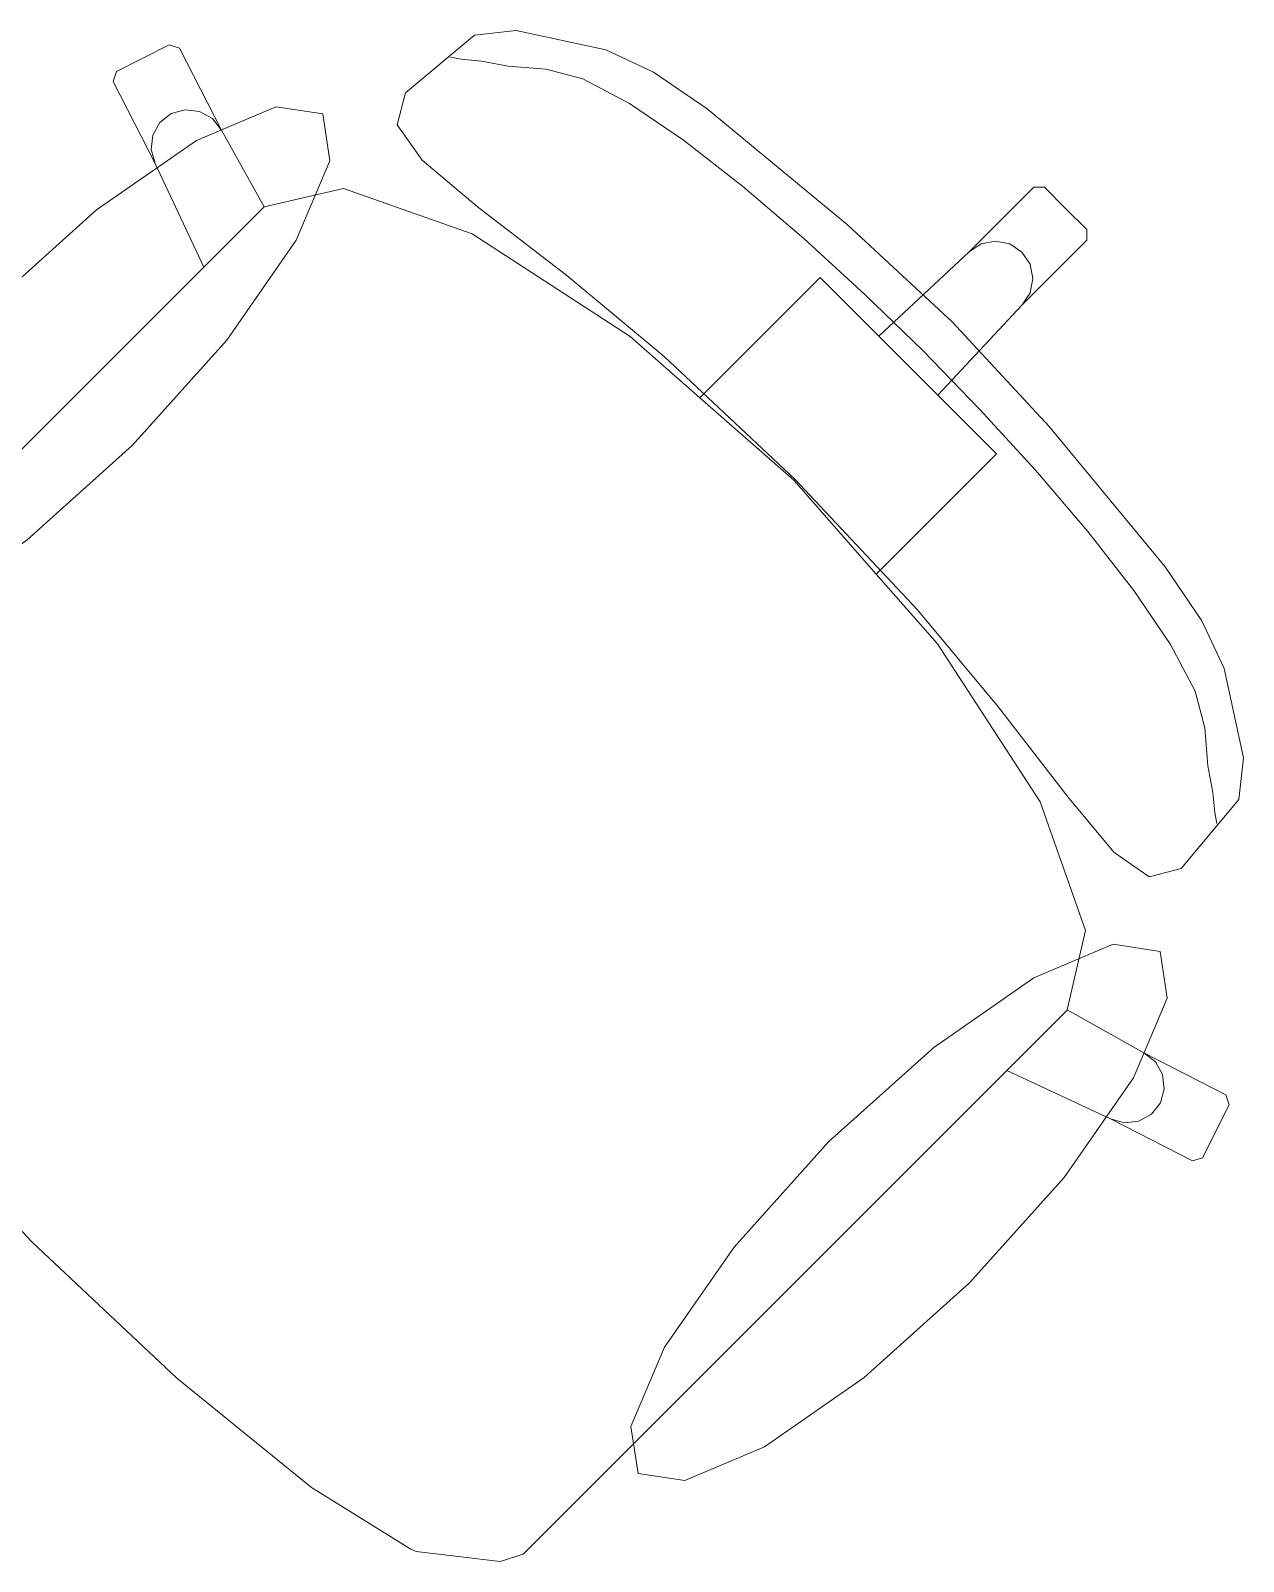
# Model space of a CAD drawing. Header units: inches. Extents: x -19 to 5698, y -728 to 92.
# Drawn here: x 211.017 to 211.507, y 8.954 to 9.572 of the extents above; entities that cross this region are included whole.
import ezdxf

# ---------------------------------------------------------------- set-up
doc = ezdxf.new("R2010")
doc.units = ezdxf.units.IN
doc.header["$MEASUREMENT"] = 0
doc.layers.add('Interior - Mobiliario', color=7, linetype='Continuous')

msp = doc.modelspace()

# ---------------------------------------------------------------- linework, layer by layer
at = {"layer": 'Interior - Mobiliario', "color": 175, "linetype": 'Continuous', "lineweight": 13}
for p, q in [((211.19666, 9.57042), (211.21343, 9.5723)), ((211.21343, 9.5723), (211.24956, 9.56454)), ((211.05202, 9.55576), (211.0734, 9.56657)), ((211.0734, 9.56657), (211.07745, 9.56524)), ((211.07745, 9.56524), (211.09442, 9.53214)), ((211.16881, 9.54724), (211.19666, 9.57042)), ((211.19137, 9.56078), (211.18687, 9.56158)), ((211.19943, 9.55999), (211.19137, 9.56078)), ((211.21018, 9.55796), (211.19943, 9.55999)), ((211.24956, 9.56454), (211.2688, 9.55557)), ((211.05073, 9.55172), (211.05202, 9.55576)), ((211.22558, 9.5568), (211.21018, 9.55796)), ((211.24034, 9.5529), (211.22558, 9.5568)), ((211.25916, 9.54294), (211.24034, 9.5529)), ((211.2688, 9.55557), (211.29049, 9.54067)), ((211.06771, 9.51862), (211.05073, 9.55172)), ((211.16539, 9.53432), (211.16881, 9.54724)), ((211.07418, 9.5388), (211.07982, 9.54037)), ((211.07982, 9.54037), (211.08564, 9.53965)), ((211.281, 9.52809), (211.25916, 9.54294)), ((211.29049, 9.54067), (211.34719, 9.49384)), ((211.06675, 9.53009), (211.06959, 9.53519)), ((211.06959, 9.53519), (211.07418, 9.5388)), ((211.08564, 9.53965), (211.09077, 9.53676)), ((211.09077, 9.53676), (211.09442, 9.53214)), ((211.17542, 9.51998), (211.16539, 9.53432)), ((211.06609, 9.52427), (211.06675, 9.53009)), ((211.09442, 9.53214), (211.11174, 9.50113)), ((211.30482, 9.5095), (211.281, 9.52809)), ((211.06771, 9.51862), (211.06609, 9.52427)), ((211.08729, 9.47686), (211.06771, 9.51862)), ((211.19769, 9.50137), (211.17542, 9.51998)), ((211.32956, 9.48835), (211.30482, 9.5095)), ((211.39631, 9.48298), (211.4224, 9.50907)), ((211.4224, 9.50907), (211.42665, 9.50905)), ((211.42665, 9.50905), (211.43519, 9.50051)), ((211.11174, 9.50113), (211.14369, 9.50858)), ((211.14369, 9.50858), (211.19565, 9.49025)), ((211.11152, 9.50108), (211.08729, 9.47686)), ((211.11152, 9.50108), (211.11174, 9.50113)), ((211.23385, 9.47345), (211.19769, 9.50137)), ((211.44373, 9.49198), (211.43519, 9.50051)), ((211.34719, 9.49384), (211.38939, 9.45472)), ((211.44375, 9.48773), (211.44373, 9.49198)), ((211.19565, 9.49025), (211.25948, 9.44889)), ((211.35418, 9.46579), (211.32956, 9.48835)), ((211.39631, 9.48298), (211.40117, 9.48622)), ((211.40117, 9.48622), (211.40691, 9.48734)), ((211.40691, 9.48734), (211.41267, 9.48617)), ((211.41267, 9.48617), (211.41756, 9.48289)), ((211.41766, 9.46164), (211.44375, 9.48773)), ((211.35978, 9.449), (211.39631, 9.48298)), ((211.42084, 9.478), (211.41756, 9.48289)), ((210.93943, 9.329), (211.08729, 9.47686)), ((211.27317, 9.44074), (211.23385, 9.47345)), ((211.31499, 9.45148), (211.33615, 9.47263)), ((211.33615, 9.47263), (211.35978, 9.449)), ((211.42201, 9.47224), (211.42084, 9.478)), ((211.42089, 9.4665), (211.42201, 9.47224)), ((211.37765, 9.44298), (211.35418, 9.46579)), ((211.41766, 9.46164), (211.42089, 9.4665)), ((211.38367, 9.42511), (211.41766, 9.46164)), ((211.42851, 9.41252), (211.38939, 9.45472)), ((211.25948, 9.44889), (211.28762, 9.42411)), ((211.28762, 9.42411), (211.31499, 9.45148)), ((211.35978, 9.449), (211.37173, 9.43705)), ((211.37765, 9.44298), (211.40046, 9.41951)), ((211.32593, 9.39126), (211.27317, 9.44074)), ((211.38367, 9.42511), (211.37173, 9.43705)), ((211.28762, 9.42411), (211.32547, 9.39079)), ((211.40731, 9.40147), (211.38367, 9.42511)), ((211.40046, 9.41951), (211.42302, 9.39488)), ((211.47534, 9.35582), (211.42851, 9.41252)), ((211.38615, 9.38032), (211.40731, 9.40147)), ((211.42302, 9.39488), (211.44418, 9.37014)), ((211.35878, 9.35295), (211.32547, 9.39079)), ((211.32593, 9.39126), (211.37541, 9.33849)), ((211.35878, 9.35295), (211.38615, 9.38032)), ((211.44418, 9.37014), (211.46276, 9.34633)), ((211.49024, 9.33412), (211.47534, 9.35582)), ((211.38356, 9.32481), (211.35878, 9.35295)), ((211.46276, 9.34633), (211.47761, 9.32449)), ((211.37541, 9.33849), (211.40813, 9.29918)), ((211.49922, 9.31489), (211.49024, 9.33412)), ((211.42492, 9.26098), (211.38356, 9.32481)), ((211.47761, 9.32449), (211.48757, 9.30567)), ((211.50697, 9.27876), (211.49922, 9.31489)), ((211.48757, 9.30567), (211.49147, 9.2909)), ((211.40813, 9.29918), (211.43604, 9.26302)), ((211.49147, 9.2909), (211.49263, 9.2755)), ((211.49263, 9.2755), (211.49466, 9.26476)), ((211.5051, 9.26198), (211.50697, 9.27876)), ((211.43604, 9.26302), (211.45466, 9.24074)), ((211.48191, 9.23414), (211.5051, 9.26198)), ((211.49466, 9.26476), (211.49545, 9.2567)), ((211.44325, 9.20902), (211.42492, 9.26098)), ((211.49545, 9.2567), (211.49625, 9.2522)), ((211.45466, 9.24074), (211.469, 9.23072)), ((211.469, 9.23072), (211.48191, 9.23414)), ((211.43581, 9.17707), (211.44325, 9.20902)), ((211.43576, 9.17684), (211.41153, 9.15262)), ((211.43576, 9.17684), (211.43581, 9.17707)), ((211.46681, 9.15975), (211.43581, 9.17707)), ((211.47144, 9.1561), (211.46681, 9.15975)), ((211.49992, 9.14277), (211.46681, 9.15975)), ((211.26367, 9.00476), (211.41153, 9.15262)), ((211.41153, 9.15262), (211.45329, 9.13303)), ((211.47432, 9.15097), (211.47144, 9.1561)), ((211.47504, 9.14515), (211.47432, 9.15097)), ((211.47347, 9.13951), (211.47504, 9.14515)), ((211.01799, 9.08332), (210.96315, 9.14166)), ((211.46986, 9.13492), (211.47347, 9.13951)), ((211.49043, 9.11735), (211.50125, 9.13872)), ((211.50125, 9.13872), (211.49992, 9.14277)), ((211.45329, 9.13303), (211.45894, 9.13142)), ((211.45329, 9.13303), (211.48639, 9.11606)), ((211.45894, 9.13142), (211.46476, 9.13208)), ((211.46476, 9.13208), (211.46986, 9.13492)), ((211.48639, 9.11606), (211.49043, 9.11735)), ((211.01799, 9.08332), (211.07634, 9.02848)), ((211.07634, 9.02848), (211.07716, 9.0278)), ((211.07716, 9.0278), (211.13083, 8.98423)), ((211.23816, 8.97925), (211.26367, 9.00476)), ((211.13083, 8.98423), (211.17087, 8.95931)), ((211.21621, 8.9573), (211.23816, 8.97925)), ((211.17087, 8.95931), (211.173, 8.95842)), ((211.173, 8.95842), (211.20692, 8.95443)), ((211.20692, 8.95443), (211.21621, 8.9573))]:
    msp.add_line(p, q, dxfattribs=at)
at = {"layer": 'Interior - Mobiliario', "color": 175, "linetype": 'Continuous', "lineweight": 13, "flags": 128}
for points in [[(211.00151, 9.46177), (211.04399, 9.49992), (211.08435, 9.52793), (211.11642, 9.54154), (211.13534, 9.53867), (211.13821, 9.51975), (211.1246, 9.48768), (211.09659, 9.44733), (211.05843, 9.40484), (211.01594, 9.36668), (210.97559, 9.33867), (210.94352, 9.32506), (210.9246, 9.32794), (210.92173, 9.34685), (210.93534, 9.37892), (210.96335, 9.41928)], [(211.39644, 9.06683), (211.43459, 9.10932), (211.46261, 9.14967), (211.47621, 9.18175), (211.47334, 9.20066), (211.45443, 9.20353), (211.42235, 9.18993), (211.382, 9.16191), (211.33951, 9.12376), (211.30136, 9.08127), (211.27334, 9.04092), (211.25974, 9.00884), (211.26261, 8.98993), (211.28152, 8.98706), (211.3136, 9.00066), (211.35395, 9.02868)]]:
    msp.add_lwpolyline(points, close=True, dxfattribs=at)

doc.saveas('drawing.dxf')
